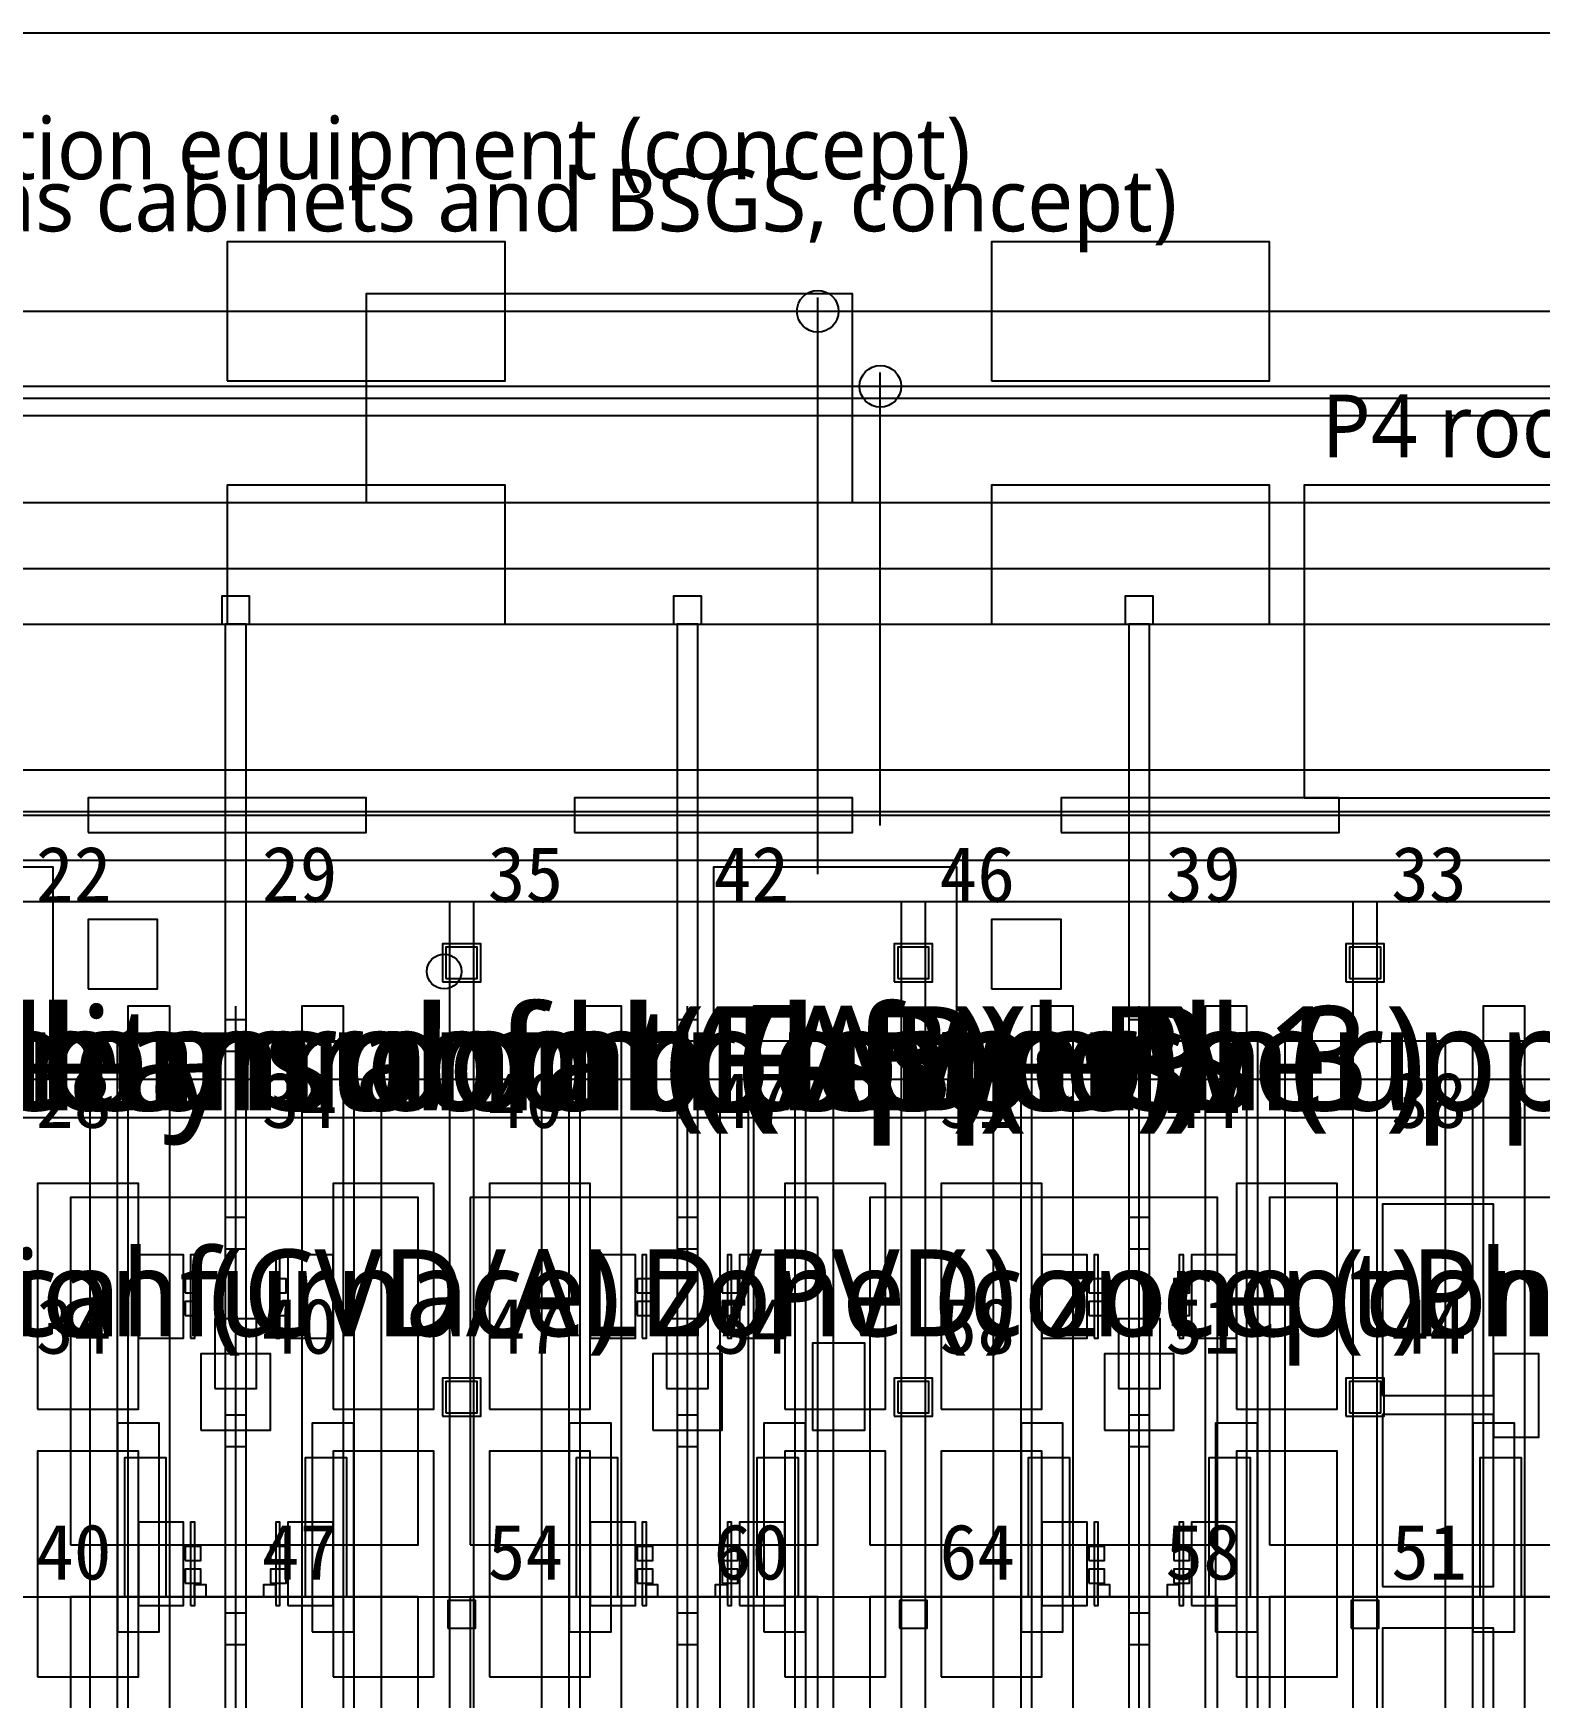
# Model space of a CAD drawing. Header units: metres. Extents: x -1640 to 1560, y -268 to 2338.
# Drawn here: x -234.57 to -191.22, y 1022.1 to 1070 of the extents above; entities that cross this region are included whole.
import ezdxf

# ---------------------------------------------------------------- set-up
doc = ezdxf.new("R2010")
doc.units = ezdxf.units.M
for name, color, linetype in [('1F_CHL', 4, 'Continuous'), ('1F_EHS_EXTINGUISHER_HYDRANT_CABINET_CONCEPT', 1, 'Continuous'), ('1F_ELEC', 6, 'Continuous'), ('1F_PUMP', 2, 'Continuous'), ('1F_SCR', 3, 'Continuous'), ('1F_STRUCT_COLUMN', 8, 'Continuous'), ('1F_TEXT', 7, 'Continuous'), ('1F_ZONE', 3, 'Continuous'), ('2F_CSF_LATERAL_RACK_CONCEPT', 9, 'Continuous'), ('2F_RFG', 5, 'Continuous'), ('2F_STRUCT_COLUMN', 8, 'Continuous'), ('2F_TEXT', 7, 'Continuous'), ('2F_VMB', 6, 'Continuous'), ('2F_ZONE', 3, 'Continuous'), ('3F_CLEANROOM_OVERHEAD_PIPE_DUCT_CONCEPT', 9, 'Continuous'), ('3F_CVD', 3, 'Continuous'), ('3F_EHS_EGRESS_DIST_M', 2, 'Continuous'), ('3F_FOUP', 5, 'Continuous'), ('3F_OHT', 9, 'Continuous'), ('3F_OHTV', 1, 'Continuous'), ('3F_PHOTO', 1, 'Continuous'), ('3F_STRUCT_COLUMN', 8, 'Continuous'), ('3F_TBAR', 6, 'Continuous'), ('3F_TEXT', 7, 'Continuous'), ('3F_ZONE', 3, 'Continuous'), ('4F_DCC', 3, 'Continuous'), ('4F_FFU', 1, 'Continuous'), ('4F_MAU', 2, 'Continuous'), ('4F_STRUCT_PLENUM_TRUSS_CONCEPT', 9, 'Continuous'), ('4F_TEXT', 7, 'Continuous'), ('4F_ZONE', 3, 'Continuous'), ('5F_CHL', 4, 'Continuous'), ('5F_EHS_EXTINGUISHER_HYDRANT_CABINET_CONCEPT', 1, 'Continuous'), ('5F_ELEC', 6, 'Continuous'), ('5F_PUMP', 2, 'Continuous'), ('5F_SCR', 3, 'Continuous'), ('5F_STRUCT_COLUMN', 8, 'Continuous'), ('5F_TEXT', 7, 'Continuous'), ('5F_ZONE', 3, 'Continuous'), ('6F_CSF_LATERAL_RACK_CONCEPT', 9, 'Continuous'), ('6F_RFG', 5, 'Continuous'), ('6F_STRUCT_COLUMN', 8, 'Continuous'), ('6F_TEXT', 7, 'Continuous'), ('6F_VMB', 6, 'Continuous'), ('6F_ZONE', 3, 'Continuous'), ('7F_CLEANROOM_OVERHEAD_PIPE_DUCT_CONCEPT', 9, 'Continuous'), ('7F_CVD', 3, 'Continuous'), ('7F_EHS_EGRESS_DIST_M', 2, 'Continuous'), ('7F_FOUP', 5, 'Continuous'), ('7F_OHT', 9, 'Continuous'), ('7F_OHTV', 1, 'Continuous'), ('7F_PHOTO', 1, 'Continuous'), ('7F_STRUCT_COLUMN', 8, 'Continuous'), ('7F_TBAR', 6, 'Continuous'), ('7F_TEXT', 7, 'Continuous'), ('7F_ZONE', 3, 'Continuous'), ('8F_DCC', 3, 'Continuous'), ('8F_FFU', 1, 'Continuous'), ('8F_MAU', 2, 'Continuous'), ('8F_STRUCT_PLENUM_TRUSS_CONCEPT', 9, 'Continuous'), ('8F_TEXT', 7, 'Continuous'), ('8F_ZONE', 3, 'Continuous'), ('EHS_GAS_SUPPLY', 3, 'Continuous'), ('EHS_PROCESS_EXHAUST', 1, 'Continuous'), ('EHS_TREATED_EXHAUST', 30, 'Continuous'), ('OUTLINE', 7, 'Continuous'), ('RF_RSC', 4, 'Continuous'), ('RF_STACK', 2, 'Continuous'), ('UTIL_CHW.R_CONCEPT', 2, 'Continuous'), ('UTIL_CHW.S_CONCEPT', 1, 'Continuous'), ('UTIL_ELEC.EMERG_CONCEPT', 4, 'Continuous'), ('UTIL_ELEC.MV_CONCEPT', 1, 'Continuous'), ('UTIL_ELEC.UPS_CONCEPT', 3, 'Continuous'), ('UTIL_EXH.HEAT_CONCEPT', 1, 'Continuous'), ('UTIL_EXH.HEAT_RISER', 1, 'Continuous'), ('UTIL_EXH.VOC_CONCEPT', 6, 'Continuous'), ('UTIL_EXH.VOC_RISER', 6, 'Continuous'), ('UTIL_GAS.BULK_CONCEPT', 2, 'Continuous'), ('UTIL_GAS.SPEC_CONCEPT', 3, 'Continuous'), ('UTIL_HR_CONCEPT', 5, 'Continuous'), ('UTIL_PCW.R_CONCEPT', 1, 'Continuous'), ('UTIL_PCW.S_CONCEPT', 6, 'Continuous'), ('UTIL_PLANT', 2, 'Continuous'), ('UTIL_TEXT', 7, 'Continuous'), ('UTIL_WW.AA_CONCEPT', 3, 'Continuous'), ('UTIL_WW.F_CONCEPT', 2, 'Continuous'), ('UTIL_WW.ORG_CONCEPT', 4, 'Continuous')]:
    doc.layers.add(name, color=color, linetype=linetype)
doc.styles.add('KO', font='malgun.ttf')

msp = doc.modelspace()

# ---------------------------------------------------------------- linework, layer by layer
at = {"layer": '1F_CHL'}
msp.add_lwpolyline([(-212.15, 1029.8), (-210.65, 1029.8), (-210.65, 1032.3), (-212.15, 1032.3)], close=True, dxfattribs=at)
at = {"layer": '1F_EHS_EXTINGUISHER_HYDRANT_CABINET_CONCEPT'}
msp.add_circle((-222.75, 1043), 0.5, dxfattribs=at)
at = {"layer": '1F_ELEC'}
for points in [[(-229, 1060), (-221, 1060), (-221, 1064), (-229, 1064)], [(-207, 1060), (-199, 1060), (-199, 1064), (-207, 1064)], [(-229, 1053), (-221, 1053), (-221, 1057), (-229, 1057)], [(-207, 1053), (-199, 1053), (-199, 1057), (-207, 1057)]]:
    msp.add_lwpolyline(points, close=True, dxfattribs=at)
at = {"layer": '1F_PUMP'}
for points in [[(-231.95, 1025), (-230.75, 1025), (-230.75, 1029), (-231.95, 1029)], [(-226.75, 1025), (-225.55, 1025), (-225.55, 1029), (-226.75, 1029)], [(-218.95, 1025), (-217.75, 1025), (-217.75, 1029), (-218.95, 1029)], [(-213.75, 1025), (-212.55, 1025), (-212.55, 1029), (-213.75, 1029)], [(-205.95, 1025), (-204.75, 1025), (-204.75, 1029), (-205.95, 1029)], [(-200.75, 1025), (-199.55, 1025), (-199.55, 1029), (-200.75, 1029)], [(-192.95, 1025), (-191.75, 1025), (-191.75, 1029), (-192.95, 1029)]]:
    msp.add_lwpolyline(points, close=True, dxfattribs=at)
at = {"layer": '1F_SCR'}
for points in [[(-229.75, 1029.8), (-227.75, 1029.8), (-227.75, 1032), (-229.75, 1032)], [(-216.75, 1029.8), (-214.75, 1029.8), (-214.75, 1032), (-216.75, 1032)], [(-203.75, 1029.8), (-201.75, 1029.8), (-201.75, 1032), (-203.75, 1032)]]:
    msp.add_lwpolyline(points, close=True, dxfattribs=at)
at = {"layer": '1F_STRUCT_COLUMN'}
for points in [[(-222.8, 1042.7), (-221.7, 1042.7), (-221.7, 1043.8), (-222.8, 1043.8)], [(-209.8, 1042.7), (-208.7, 1042.7), (-208.7, 1043.8), (-209.8, 1043.8)], [(-196.8, 1042.7), (-195.7, 1042.7), (-195.7, 1043.8), (-196.8, 1043.8)], [(-222.8, 1030.2), (-221.7, 1030.2), (-221.7, 1031.3), (-222.8, 1031.3)], [(-209.8, 1030.2), (-208.7, 1030.2), (-208.7, 1031.3), (-209.8, 1031.3)], [(-196.8, 1030.2), (-195.7, 1030.2), (-195.7, 1031.3), (-196.8, 1031.3)]]:
    msp.add_lwpolyline(points, close=True, dxfattribs=at)
at = {"layer": '1F_ZONE'}
msp.add_lwpolyline([(-281, 887), (-7.5, 887), (-7.5, 1045), (-281, 1045)], close=True, dxfattribs=at)
at = {"layer": '2F_CSF_LATERAL_RACK_CONCEPT'}
for points in [[(-232.95, 891), (-232.15, 891), (-232.15, 1041), (-232.95, 1041)], [(-225.35, 891), (-224.55, 891), (-224.55, 1041), (-225.35, 1041)], [(-219.95, 891), (-219.15, 891), (-219.15, 1041), (-219.95, 1041)], [(-212.35, 891), (-211.55, 891), (-211.55, 1041), (-212.35, 1041)], [(-206.95, 891), (-206.15, 891), (-206.15, 1041), (-206.95, 1041)], [(-199.35, 891), (-198.55, 891), (-198.55, 1041), (-199.35, 1041)], [(-193.95, 891), (-193.15, 891), (-193.15, 1041), (-193.95, 1041)]]:
    msp.add_lwpolyline(points, close=True, dxfattribs=at)
at = {"layer": '2F_RFG'}
for points in [[(-232.15, 1024), (-230.95, 1024), (-230.95, 1030), (-232.15, 1030)], [(-226.55, 1024), (-225.35, 1024), (-225.35, 1030), (-226.55, 1030)], [(-219.15, 1024), (-217.95, 1024), (-217.95, 1030), (-219.15, 1030)], [(-213.55, 1024), (-212.35, 1024), (-212.35, 1030), (-213.55, 1030)], [(-206.15, 1024), (-204.95, 1024), (-204.95, 1030), (-206.15, 1030)], [(-200.55, 1024), (-199.35, 1024), (-199.35, 1030), (-200.55, 1030)], [(-193.15, 1024), (-191.95, 1024), (-191.95, 1030), (-193.15, 1030)]]:
    msp.add_lwpolyline(points, close=True, dxfattribs=at)
at = {"layer": '2F_STRUCT_COLUMN'}
for points in [[(-222.7, 1042.8), (-221.8, 1042.8), (-221.8, 1043.7), (-222.7, 1043.7)], [(-209.7, 1042.8), (-208.8, 1042.8), (-208.8, 1043.7), (-209.7, 1043.7)], [(-196.7, 1042.8), (-195.8, 1042.8), (-195.8, 1043.7), (-196.7, 1043.7)], [(-222.7, 1030.3), (-221.8, 1030.3), (-221.8, 1031.2), (-222.7, 1031.2)], [(-209.7, 1030.3), (-208.8, 1030.3), (-208.8, 1031.2), (-209.7, 1031.2)], [(-196.7, 1030.3), (-195.8, 1030.3), (-195.8, 1031.2), (-196.7, 1031.2)]]:
    msp.add_lwpolyline(points, close=True, dxfattribs=at)
at = {"layer": '2F_VMB'}
for points in [[(-229.35, 1031), (-228.15, 1031), (-228.15, 1033), (-229.35, 1033)], [(-216.35, 1031), (-215.15, 1031), (-215.15, 1033), (-216.35, 1033)], [(-203.35, 1031), (-202.15, 1031), (-202.15, 1033), (-203.35, 1033)]]:
    msp.add_lwpolyline(points, close=True, dxfattribs=at)
at = {"layer": '2F_ZONE'}
msp.add_lwpolyline([(-281, 887), (-7.5, 887), (-7.5, 1045), (-281, 1045)], close=True, dxfattribs=at)
at = {"layer": '3F_CLEANROOM_OVERHEAD_PIPE_DUCT_CONCEPT'}
for points in [[(-231.85, 890), (-230.65, 890), (-230.65, 1042), (-231.85, 1042)], [(-226.85, 890), (-225.65, 890), (-225.65, 1042), (-226.85, 1042)], [(-218.85, 890), (-217.65, 890), (-217.65, 1042), (-218.85, 1042)], [(-213.85, 890), (-212.65, 890), (-212.65, 1042), (-213.85, 1042)], [(-205.85, 890), (-204.65, 890), (-204.65, 1042), (-205.85, 1042)], [(-200.85, 890), (-199.65, 890), (-199.65, 1042), (-200.85, 1042)], [(-192.85, 890), (-191.65, 890), (-191.65, 1042), (-192.85, 1042)]]:
    msp.add_lwpolyline(points, close=True, dxfattribs=at)
at = {"layer": '3F_CVD'}
for points in [[(-234.45, 1030.4), (-231.55, 1030.4), (-231.55, 1036.9), (-234.45, 1036.9)], [(-225.95, 1030.4), (-223.05, 1030.4), (-223.05, 1036.9), (-225.95, 1036.9)], [(-221.45, 1030.4), (-218.55, 1030.4), (-218.55, 1036.9), (-221.45, 1036.9)], [(-212.95, 1030.4), (-210.05, 1030.4), (-210.05, 1036.9), (-212.95, 1036.9)], [(-208.45, 1030.4), (-205.55, 1030.4), (-205.55, 1036.9), (-208.45, 1036.9)], [(-199.95, 1030.4), (-197.05, 1030.4), (-197.05, 1036.9), (-199.95, 1036.9)], [(-231.55, 1032.45), (-230.25, 1032.45), (-230.25, 1034.85), (-231.55, 1034.85)], [(-227.25, 1032.45), (-225.95, 1032.45), (-225.95, 1034.85), (-227.25, 1034.85)], [(-218.55, 1032.45), (-217.25, 1032.45), (-217.25, 1034.85), (-218.55, 1034.85)], [(-214.25, 1032.45), (-212.95, 1032.45), (-212.95, 1034.85), (-214.25, 1034.85)], [(-205.55, 1032.45), (-204.25, 1032.45), (-204.25, 1034.85), (-205.55, 1034.85)], [(-201.25, 1032.45), (-199.95, 1032.45), (-199.95, 1034.85), (-201.25, 1034.85)], [(-234.45, 1022.7), (-231.55, 1022.7), (-231.55, 1029.2), (-234.45, 1029.2)], [(-225.95, 1022.7), (-223.05, 1022.7), (-223.05, 1029.2), (-225.95, 1029.2)], [(-221.45, 1022.7), (-218.55, 1022.7), (-218.55, 1029.2), (-221.45, 1029.2)], [(-212.95, 1022.7), (-210.05, 1022.7), (-210.05, 1029.2), (-212.95, 1029.2)], [(-208.45, 1022.7), (-205.55, 1022.7), (-205.55, 1029.2), (-208.45, 1029.2)], [(-199.95, 1022.7), (-197.05, 1022.7), (-197.05, 1029.2), (-199.95, 1029.2)], [(-231.55, 1024.75), (-230.25, 1024.75), (-230.25, 1027.15), (-231.55, 1027.15)], [(-227.25, 1024.75), (-225.95, 1024.75), (-225.95, 1027.15), (-227.25, 1027.15)], [(-218.55, 1024.75), (-217.25, 1024.75), (-217.25, 1027.15), (-218.55, 1027.15)], [(-214.25, 1024.75), (-212.95, 1024.75), (-212.95, 1027.15), (-214.25, 1027.15)], [(-205.55, 1024.75), (-204.25, 1024.75), (-204.25, 1027.15), (-205.55, 1027.15)], [(-201.25, 1024.75), (-199.95, 1024.75), (-199.95, 1027.15), (-201.25, 1027.15)]]:
    msp.add_lwpolyline(points, close=True, dxfattribs=at)
at = {"layer": '3F_FOUP'}
for points in [[(-230.2, 1033.75), (-229.75, 1033.75), (-229.75, 1034.15), (-230.2, 1034.15)], [(-227.75, 1033.75), (-227.3, 1033.75), (-227.3, 1034.15), (-227.75, 1034.15)], [(-217.2, 1033.75), (-216.75, 1033.75), (-216.75, 1034.15), (-217.2, 1034.15)], [(-214.75, 1033.75), (-214.3, 1033.75), (-214.3, 1034.15), (-214.75, 1034.15)], [(-204.2, 1033.75), (-203.75, 1033.75), (-203.75, 1034.15), (-204.2, 1034.15)], [(-201.75, 1033.75), (-201.3, 1033.75), (-201.3, 1034.15), (-201.75, 1034.15)], [(-230.2, 1033.1), (-229.75, 1033.1), (-229.75, 1033.5), (-230.2, 1033.5)], [(-227.75, 1033.1), (-227.3, 1033.1), (-227.3, 1033.5), (-227.75, 1033.5)], [(-217.2, 1033.1), (-216.75, 1033.1), (-216.75, 1033.5), (-217.2, 1033.5)], [(-214.75, 1033.1), (-214.3, 1033.1), (-214.3, 1033.5), (-214.75, 1033.5)], [(-204.2, 1033.1), (-203.75, 1033.1), (-203.75, 1033.5), (-204.2, 1033.5)], [(-201.75, 1033.1), (-201.3, 1033.1), (-201.3, 1033.5), (-201.75, 1033.5)], [(-230.2, 1026.05), (-229.75, 1026.05), (-229.75, 1026.45), (-230.2, 1026.45)], [(-227.75, 1026.05), (-227.3, 1026.05), (-227.3, 1026.45), (-227.75, 1026.45)], [(-217.2, 1026.05), (-216.75, 1026.05), (-216.75, 1026.45), (-217.2, 1026.45)], [(-214.75, 1026.05), (-214.3, 1026.05), (-214.3, 1026.45), (-214.75, 1026.45)], [(-204.2, 1026.05), (-203.75, 1026.05), (-203.75, 1026.45), (-204.2, 1026.45)], [(-201.75, 1026.05), (-201.3, 1026.05), (-201.3, 1026.45), (-201.75, 1026.45)], [(-230.2, 1025.4), (-229.75, 1025.4), (-229.75, 1025.8), (-230.2, 1025.8)], [(-227.75, 1025.4), (-227.3, 1025.4), (-227.3, 1025.8), (-227.75, 1025.8)], [(-217.2, 1025.4), (-216.75, 1025.4), (-216.75, 1025.8), (-217.2, 1025.8)], [(-214.75, 1025.4), (-214.3, 1025.4), (-214.3, 1025.8), (-214.75, 1025.8)], [(-204.2, 1025.4), (-203.75, 1025.4), (-203.75, 1025.8), (-204.2, 1025.8)], [(-201.75, 1025.4), (-201.3, 1025.4), (-201.3, 1025.8), (-201.75, 1025.8)]]:
    msp.add_lwpolyline(points, close=True, dxfattribs=at)
at = {"layer": '3F_OHT'}
for p, q in [((-228.75, 970), (-228.75, 1042)), ((-215.75, 970), (-215.75, 1042)), ((-202.75, 970), (-202.75, 1042))]:
    msp.add_line(p, q, dxfattribs=at)
at = {"layer": '3F_OHTV'}
for points in [[(-229.05, 1040.71), (-228.45, 1040.71), (-228.45, 1041.61), (-229.05, 1041.61)], [(-216.05, 1040.71), (-215.45, 1040.71), (-215.45, 1041.61), (-216.05, 1041.61)], [(-203.05, 1040.71), (-202.45, 1040.71), (-202.45, 1041.61), (-203.05, 1041.61)], [(-229.05, 1035.02), (-228.45, 1035.02), (-228.45, 1035.92), (-229.05, 1035.92)], [(-216.05, 1035.02), (-215.45, 1035.02), (-215.45, 1035.92), (-216.05, 1035.92)], [(-203.05, 1035.02), (-202.45, 1035.02), (-202.45, 1035.92), (-203.05, 1035.92)], [(-229.05, 1029.33), (-228.45, 1029.33), (-228.45, 1030.23), (-229.05, 1030.23)], [(-216.05, 1029.33), (-215.45, 1029.33), (-215.45, 1030.23), (-216.05, 1030.23)], [(-203.05, 1029.33), (-202.45, 1029.33), (-202.45, 1030.23), (-203.05, 1030.23)], [(-229.05, 1023.63), (-228.45, 1023.63), (-228.45, 1024.53), (-229.05, 1024.53)], [(-216.05, 1023.63), (-215.45, 1023.63), (-215.45, 1024.53), (-216.05, 1024.53)], [(-203.05, 1023.63), (-202.45, 1023.63), (-202.45, 1024.53), (-203.05, 1024.53)]]:
    msp.add_lwpolyline(points, close=True, dxfattribs=at)
at = {"layer": '3F_PHOTO'}
for points in [[(-195.75, 1030.8), (-192.55, 1030.8), (-192.55, 1036.3), (-195.75, 1036.3)], [(-192.55, 1029.6), (-191.25, 1029.6), (-191.25, 1032), (-192.55, 1032)], [(-195.75, 1025.3), (-192.55, 1025.3), (-192.55, 1030.25), (-195.75, 1030.25)], [(-195.75, 1018.6), (-192.55, 1018.6), (-192.55, 1024.1), (-195.75, 1024.1)]]:
    msp.add_lwpolyline(points, close=True, dxfattribs=at)
at = {"layer": '3F_STRUCT_COLUMN'}
for points in [[(-222.65, 1024.1), (-221.85, 1024.1), (-221.85, 1024.9), (-222.65, 1024.9)], [(-209.65, 1024.1), (-208.85, 1024.1), (-208.85, 1024.9), (-209.65, 1024.9)], [(-196.65, 1024.1), (-195.85, 1024.1), (-195.85, 1024.9), (-196.65, 1024.9)]]:
    msp.add_lwpolyline(points, close=True, dxfattribs=at)
at = {"layer": '3F_TBAR'}
for points in [[(-230.05, 1032.45), (-229.93, 1032.45), (-229.93, 1034.85), (-230.05, 1034.85)], [(-227.6, 1032.45), (-227.48, 1032.45), (-227.48, 1034.85), (-227.6, 1034.85)], [(-217.05, 1032.45), (-216.93, 1032.45), (-216.93, 1034.85), (-217.05, 1034.85)], [(-214.6, 1032.45), (-214.48, 1032.45), (-214.48, 1034.85), (-214.6, 1034.85)], [(-204.05, 1032.45), (-203.93, 1032.45), (-203.93, 1034.85), (-204.05, 1034.85)], [(-201.6, 1032.45), (-201.48, 1032.45), (-201.48, 1034.85), (-201.6, 1034.85)], [(-230.05, 1024.75), (-229.93, 1024.75), (-229.93, 1027.15), (-230.05, 1027.15)], [(-227.6, 1024.75), (-227.48, 1024.75), (-227.48, 1027.15), (-227.6, 1027.15)], [(-217.05, 1024.75), (-216.93, 1024.75), (-216.93, 1027.15), (-217.05, 1027.15)], [(-214.6, 1024.75), (-214.48, 1024.75), (-214.48, 1027.15), (-214.6, 1027.15)], [(-204.05, 1024.75), (-203.93, 1024.75), (-203.93, 1027.15), (-204.05, 1027.15)], [(-201.6, 1024.75), (-201.48, 1024.75), (-201.48, 1027.15), (-201.6, 1027.15)]]:
    msp.add_lwpolyline(points, close=True, dxfattribs=at)
at = {"layer": '3F_ZONE'}
msp.add_lwpolyline([(-281, 887), (-7.5, 887), (-7.5, 1045), (-281, 1045)], close=True, dxfattribs=at)
at = {"layer": '4F_DCC'}
for points in [[(-233, 1047), (-225, 1047), (-225, 1048), (-233, 1048)], [(-219, 1047), (-211, 1047), (-211, 1048), (-219, 1048)], [(-205, 1047), (-197, 1047), (-197, 1048), (-205, 1048)]]:
    msp.add_lwpolyline(points, close=True, dxfattribs=at)
at = {"layer": '4F_FFU'}
for points in [[(-233.5, 1026.5), (-223.5, 1026.5), (-223.5, 1036.5), (-233.5, 1036.5)], [(-222, 1026.5), (-212, 1026.5), (-212, 1036.5), (-222, 1036.5)], [(-210.5, 1026.5), (-200.5, 1026.5), (-200.5, 1036.5), (-210.5, 1036.5)], [(-199, 1026.5), (-189, 1026.5), (-189, 1036.5), (-199, 1036.5)], [(-233.5, 1015), (-223.5, 1015), (-223.5, 1025), (-233.5, 1025)], [(-222, 1015), (-212, 1015), (-212, 1025), (-222, 1025)], [(-210.5, 1015), (-200.5, 1015), (-200.5, 1025), (-210.5, 1025)], [(-199, 1015), (-189, 1015), (-189, 1025), (-199, 1025)]]:
    msp.add_lwpolyline(points, close=True, dxfattribs=at)
at = {"layer": '4F_MAU'}
msp.add_lwpolyline([(-225, 1056.5), (-211, 1056.5), (-211, 1062.5), (-225, 1062.5)], close=True, dxfattribs=at)
at = {"layer": '4F_STRUCT_PLENUM_TRUSS_CONCEPT'}
for points in [[(-222.6, 887), (-221.9, 887), (-221.9, 1045), (-222.6, 1045)], [(-209.6, 887), (-208.9, 887), (-208.9, 1045), (-209.6, 1045)], [(-196.6, 887), (-195.9, 887), (-195.9, 1045), (-196.6, 1045)]]:
    msp.add_lwpolyline(points, close=True, dxfattribs=at)
at = {"layer": '4F_ZONE'}
msp.add_lwpolyline([(-281, 887), (-7.5, 887), (-7.5, 1045), (-281, 1045)], close=True, dxfattribs=at)
at = {"layer": '5F_CHL'}
msp.add_lwpolyline([(-212.15, 1029.8), (-210.65, 1029.8), (-210.65, 1032.3), (-212.15, 1032.3)], close=True, dxfattribs=at)
at = {"layer": '5F_EHS_EXTINGUISHER_HYDRANT_CABINET_CONCEPT'}
msp.add_circle((-222.75, 1043), 0.5, dxfattribs=at)
at = {"layer": '5F_ELEC'}
for points in [[(-229, 1060), (-221, 1060), (-221, 1064), (-229, 1064)], [(-207, 1060), (-199, 1060), (-199, 1064), (-207, 1064)], [(-229, 1053), (-221, 1053), (-221, 1057), (-229, 1057)], [(-207, 1053), (-199, 1053), (-199, 1057), (-207, 1057)]]:
    msp.add_lwpolyline(points, close=True, dxfattribs=at)
at = {"layer": '5F_PUMP'}
for points in [[(-231.95, 1025), (-230.75, 1025), (-230.75, 1029), (-231.95, 1029)], [(-226.75, 1025), (-225.55, 1025), (-225.55, 1029), (-226.75, 1029)], [(-218.95, 1025), (-217.75, 1025), (-217.75, 1029), (-218.95, 1029)], [(-213.75, 1025), (-212.55, 1025), (-212.55, 1029), (-213.75, 1029)], [(-205.95, 1025), (-204.75, 1025), (-204.75, 1029), (-205.95, 1029)], [(-200.75, 1025), (-199.55, 1025), (-199.55, 1029), (-200.75, 1029)], [(-192.95, 1025), (-191.75, 1025), (-191.75, 1029), (-192.95, 1029)]]:
    msp.add_lwpolyline(points, close=True, dxfattribs=at)
at = {"layer": '5F_SCR'}
for points in [[(-229.75, 1029.8), (-227.75, 1029.8), (-227.75, 1032), (-229.75, 1032)], [(-216.75, 1029.8), (-214.75, 1029.8), (-214.75, 1032), (-216.75, 1032)], [(-203.75, 1029.8), (-201.75, 1029.8), (-201.75, 1032), (-203.75, 1032)]]:
    msp.add_lwpolyline(points, close=True, dxfattribs=at)
at = {"layer": '5F_STRUCT_COLUMN'}
for points in [[(-222.8, 1042.7), (-221.7, 1042.7), (-221.7, 1043.8), (-222.8, 1043.8)], [(-209.8, 1042.7), (-208.7, 1042.7), (-208.7, 1043.8), (-209.8, 1043.8)], [(-196.8, 1042.7), (-195.7, 1042.7), (-195.7, 1043.8), (-196.8, 1043.8)], [(-222.8, 1030.2), (-221.7, 1030.2), (-221.7, 1031.3), (-222.8, 1031.3)], [(-209.8, 1030.2), (-208.7, 1030.2), (-208.7, 1031.3), (-209.8, 1031.3)], [(-196.8, 1030.2), (-195.7, 1030.2), (-195.7, 1031.3), (-196.8, 1031.3)]]:
    msp.add_lwpolyline(points, close=True, dxfattribs=at)
at = {"layer": '5F_ZONE'}
msp.add_lwpolyline([(-281, 887), (-7.5, 887), (-7.5, 1045), (-281, 1045)], close=True, dxfattribs=at)
at = {"layer": '6F_CSF_LATERAL_RACK_CONCEPT'}
for points in [[(-232.95, 891), (-232.15, 891), (-232.15, 1041), (-232.95, 1041)], [(-225.35, 891), (-224.55, 891), (-224.55, 1041), (-225.35, 1041)], [(-219.95, 891), (-219.15, 891), (-219.15, 1041), (-219.95, 1041)], [(-212.35, 891), (-211.55, 891), (-211.55, 1041), (-212.35, 1041)], [(-206.95, 891), (-206.15, 891), (-206.15, 1041), (-206.95, 1041)], [(-199.35, 891), (-198.55, 891), (-198.55, 1041), (-199.35, 1041)], [(-193.95, 891), (-193.15, 891), (-193.15, 1041), (-193.95, 1041)]]:
    msp.add_lwpolyline(points, close=True, dxfattribs=at)
at = {"layer": '6F_RFG'}
for points in [[(-232.15, 1024), (-230.95, 1024), (-230.95, 1030), (-232.15, 1030)], [(-226.55, 1024), (-225.35, 1024), (-225.35, 1030), (-226.55, 1030)], [(-219.15, 1024), (-217.95, 1024), (-217.95, 1030), (-219.15, 1030)], [(-213.55, 1024), (-212.35, 1024), (-212.35, 1030), (-213.55, 1030)], [(-206.15, 1024), (-204.95, 1024), (-204.95, 1030), (-206.15, 1030)], [(-200.55, 1024), (-199.35, 1024), (-199.35, 1030), (-200.55, 1030)], [(-193.15, 1024), (-191.95, 1024), (-191.95, 1030), (-193.15, 1030)]]:
    msp.add_lwpolyline(points, close=True, dxfattribs=at)
at = {"layer": '6F_STRUCT_COLUMN'}
for points in [[(-222.7, 1042.8), (-221.8, 1042.8), (-221.8, 1043.7), (-222.7, 1043.7)], [(-209.7, 1042.8), (-208.8, 1042.8), (-208.8, 1043.7), (-209.7, 1043.7)], [(-196.7, 1042.8), (-195.8, 1042.8), (-195.8, 1043.7), (-196.7, 1043.7)], [(-222.7, 1030.3), (-221.8, 1030.3), (-221.8, 1031.2), (-222.7, 1031.2)], [(-209.7, 1030.3), (-208.8, 1030.3), (-208.8, 1031.2), (-209.7, 1031.2)], [(-196.7, 1030.3), (-195.8, 1030.3), (-195.8, 1031.2), (-196.7, 1031.2)]]:
    msp.add_lwpolyline(points, close=True, dxfattribs=at)
at = {"layer": '6F_VMB'}
for points in [[(-229.35, 1031), (-228.15, 1031), (-228.15, 1033), (-229.35, 1033)], [(-216.35, 1031), (-215.15, 1031), (-215.15, 1033), (-216.35, 1033)], [(-203.35, 1031), (-202.15, 1031), (-202.15, 1033), (-203.35, 1033)]]:
    msp.add_lwpolyline(points, close=True, dxfattribs=at)
at = {"layer": '6F_ZONE'}
msp.add_lwpolyline([(-281, 887), (-7.5, 887), (-7.5, 1045), (-281, 1045)], close=True, dxfattribs=at)
at = {"layer": '7F_CLEANROOM_OVERHEAD_PIPE_DUCT_CONCEPT'}
for points in [[(-231.85, 890), (-230.65, 890), (-230.65, 1042), (-231.85, 1042)], [(-226.85, 890), (-225.65, 890), (-225.65, 1042), (-226.85, 1042)], [(-218.85, 890), (-217.65, 890), (-217.65, 1042), (-218.85, 1042)], [(-213.85, 890), (-212.65, 890), (-212.65, 1042), (-213.85, 1042)], [(-205.85, 890), (-204.65, 890), (-204.65, 1042), (-205.85, 1042)], [(-200.85, 890), (-199.65, 890), (-199.65, 1042), (-200.85, 1042)], [(-192.85, 890), (-191.65, 890), (-191.65, 1042), (-192.85, 1042)]]:
    msp.add_lwpolyline(points, close=True, dxfattribs=at)
at = {"layer": '7F_CVD'}
for points in [[(-234.45, 1030.4), (-231.55, 1030.4), (-231.55, 1036.9), (-234.45, 1036.9)], [(-225.95, 1030.4), (-223.05, 1030.4), (-223.05, 1036.9), (-225.95, 1036.9)], [(-221.45, 1030.4), (-218.55, 1030.4), (-218.55, 1036.9), (-221.45, 1036.9)], [(-212.95, 1030.4), (-210.05, 1030.4), (-210.05, 1036.9), (-212.95, 1036.9)], [(-208.45, 1030.4), (-205.55, 1030.4), (-205.55, 1036.9), (-208.45, 1036.9)], [(-199.95, 1030.4), (-197.05, 1030.4), (-197.05, 1036.9), (-199.95, 1036.9)], [(-231.55, 1032.45), (-230.25, 1032.45), (-230.25, 1034.85), (-231.55, 1034.85)], [(-227.25, 1032.45), (-225.95, 1032.45), (-225.95, 1034.85), (-227.25, 1034.85)], [(-218.55, 1032.45), (-217.25, 1032.45), (-217.25, 1034.85), (-218.55, 1034.85)], [(-214.25, 1032.45), (-212.95, 1032.45), (-212.95, 1034.85), (-214.25, 1034.85)], [(-205.55, 1032.45), (-204.25, 1032.45), (-204.25, 1034.85), (-205.55, 1034.85)], [(-201.25, 1032.45), (-199.95, 1032.45), (-199.95, 1034.85), (-201.25, 1034.85)], [(-234.45, 1022.7), (-231.55, 1022.7), (-231.55, 1029.2), (-234.45, 1029.2)], [(-225.95, 1022.7), (-223.05, 1022.7), (-223.05, 1029.2), (-225.95, 1029.2)], [(-221.45, 1022.7), (-218.55, 1022.7), (-218.55, 1029.2), (-221.45, 1029.2)], [(-212.95, 1022.7), (-210.05, 1022.7), (-210.05, 1029.2), (-212.95, 1029.2)], [(-208.45, 1022.7), (-205.55, 1022.7), (-205.55, 1029.2), (-208.45, 1029.2)], [(-199.95, 1022.7), (-197.05, 1022.7), (-197.05, 1029.2), (-199.95, 1029.2)], [(-231.55, 1024.75), (-230.25, 1024.75), (-230.25, 1027.15), (-231.55, 1027.15)], [(-227.25, 1024.75), (-225.95, 1024.75), (-225.95, 1027.15), (-227.25, 1027.15)], [(-218.55, 1024.75), (-217.25, 1024.75), (-217.25, 1027.15), (-218.55, 1027.15)], [(-214.25, 1024.75), (-212.95, 1024.75), (-212.95, 1027.15), (-214.25, 1027.15)], [(-205.55, 1024.75), (-204.25, 1024.75), (-204.25, 1027.15), (-205.55, 1027.15)], [(-201.25, 1024.75), (-199.95, 1024.75), (-199.95, 1027.15), (-201.25, 1027.15)]]:
    msp.add_lwpolyline(points, close=True, dxfattribs=at)
at = {"layer": '7F_FOUP'}
for points in [[(-230.2, 1033.75), (-229.75, 1033.75), (-229.75, 1034.15), (-230.2, 1034.15)], [(-227.75, 1033.75), (-227.3, 1033.75), (-227.3, 1034.15), (-227.75, 1034.15)], [(-217.2, 1033.75), (-216.75, 1033.75), (-216.75, 1034.15), (-217.2, 1034.15)], [(-214.75, 1033.75), (-214.3, 1033.75), (-214.3, 1034.15), (-214.75, 1034.15)], [(-204.2, 1033.75), (-203.75, 1033.75), (-203.75, 1034.15), (-204.2, 1034.15)], [(-201.75, 1033.75), (-201.3, 1033.75), (-201.3, 1034.15), (-201.75, 1034.15)], [(-230.2, 1033.1), (-229.75, 1033.1), (-229.75, 1033.5), (-230.2, 1033.5)], [(-227.75, 1033.1), (-227.3, 1033.1), (-227.3, 1033.5), (-227.75, 1033.5)], [(-217.2, 1033.1), (-216.75, 1033.1), (-216.75, 1033.5), (-217.2, 1033.5)], [(-214.75, 1033.1), (-214.3, 1033.1), (-214.3, 1033.5), (-214.75, 1033.5)], [(-204.2, 1033.1), (-203.75, 1033.1), (-203.75, 1033.5), (-204.2, 1033.5)], [(-201.75, 1033.1), (-201.3, 1033.1), (-201.3, 1033.5), (-201.75, 1033.5)], [(-230.2, 1026.05), (-229.75, 1026.05), (-229.75, 1026.45), (-230.2, 1026.45)], [(-227.75, 1026.05), (-227.3, 1026.05), (-227.3, 1026.45), (-227.75, 1026.45)], [(-217.2, 1026.05), (-216.75, 1026.05), (-216.75, 1026.45), (-217.2, 1026.45)], [(-214.75, 1026.05), (-214.3, 1026.05), (-214.3, 1026.45), (-214.75, 1026.45)], [(-204.2, 1026.05), (-203.75, 1026.05), (-203.75, 1026.45), (-204.2, 1026.45)], [(-201.75, 1026.05), (-201.3, 1026.05), (-201.3, 1026.45), (-201.75, 1026.45)], [(-230.2, 1025.4), (-229.75, 1025.4), (-229.75, 1025.8), (-230.2, 1025.8)], [(-227.75, 1025.4), (-227.3, 1025.4), (-227.3, 1025.8), (-227.75, 1025.8)], [(-217.2, 1025.4), (-216.75, 1025.4), (-216.75, 1025.8), (-217.2, 1025.8)], [(-214.75, 1025.4), (-214.3, 1025.4), (-214.3, 1025.8), (-214.75, 1025.8)], [(-204.2, 1025.4), (-203.75, 1025.4), (-203.75, 1025.8), (-204.2, 1025.8)], [(-201.75, 1025.4), (-201.3, 1025.4), (-201.3, 1025.8), (-201.75, 1025.8)]]:
    msp.add_lwpolyline(points, close=True, dxfattribs=at)
at = {"layer": '7F_OHT'}
for p, q in [((-228.75, 970), (-228.75, 1042)), ((-215.75, 970), (-215.75, 1042)), ((-202.75, 970), (-202.75, 1042))]:
    msp.add_line(p, q, dxfattribs=at)
at = {"layer": '7F_OHTV'}
for points in [[(-229.05, 1040.71), (-228.45, 1040.71), (-228.45, 1041.61), (-229.05, 1041.61)], [(-216.05, 1040.71), (-215.45, 1040.71), (-215.45, 1041.61), (-216.05, 1041.61)], [(-203.05, 1040.71), (-202.45, 1040.71), (-202.45, 1041.61), (-203.05, 1041.61)], [(-229.05, 1035.02), (-228.45, 1035.02), (-228.45, 1035.92), (-229.05, 1035.92)], [(-216.05, 1035.02), (-215.45, 1035.02), (-215.45, 1035.92), (-216.05, 1035.92)], [(-203.05, 1035.02), (-202.45, 1035.02), (-202.45, 1035.92), (-203.05, 1035.92)], [(-229.05, 1029.33), (-228.45, 1029.33), (-228.45, 1030.23), (-229.05, 1030.23)], [(-216.05, 1029.33), (-215.45, 1029.33), (-215.45, 1030.23), (-216.05, 1030.23)], [(-203.05, 1029.33), (-202.45, 1029.33), (-202.45, 1030.23), (-203.05, 1030.23)], [(-229.05, 1023.63), (-228.45, 1023.63), (-228.45, 1024.53), (-229.05, 1024.53)], [(-216.05, 1023.63), (-215.45, 1023.63), (-215.45, 1024.53), (-216.05, 1024.53)], [(-203.05, 1023.63), (-202.45, 1023.63), (-202.45, 1024.53), (-203.05, 1024.53)]]:
    msp.add_lwpolyline(points, close=True, dxfattribs=at)
at = {"layer": '7F_PHOTO'}
for points in [[(-195.75, 1030.8), (-192.55, 1030.8), (-192.55, 1036.3), (-195.75, 1036.3)], [(-192.55, 1029.6), (-191.25, 1029.6), (-191.25, 1032), (-192.55, 1032)], [(-195.75, 1025.3), (-192.55, 1025.3), (-192.55, 1030.25), (-195.75, 1030.25)], [(-195.75, 1018.6), (-192.55, 1018.6), (-192.55, 1024.1), (-195.75, 1024.1)]]:
    msp.add_lwpolyline(points, close=True, dxfattribs=at)
at = {"layer": '7F_STRUCT_COLUMN'}
for points in [[(-222.65, 1024.1), (-221.85, 1024.1), (-221.85, 1024.9), (-222.65, 1024.9)], [(-209.65, 1024.1), (-208.85, 1024.1), (-208.85, 1024.9), (-209.65, 1024.9)], [(-196.65, 1024.1), (-195.85, 1024.1), (-195.85, 1024.9), (-196.65, 1024.9)]]:
    msp.add_lwpolyline(points, close=True, dxfattribs=at)
at = {"layer": '7F_TBAR'}
for points in [[(-230.05, 1032.45), (-229.93, 1032.45), (-229.93, 1034.85), (-230.05, 1034.85)], [(-227.6, 1032.45), (-227.48, 1032.45), (-227.48, 1034.85), (-227.6, 1034.85)], [(-217.05, 1032.45), (-216.93, 1032.45), (-216.93, 1034.85), (-217.05, 1034.85)], [(-214.6, 1032.45), (-214.48, 1032.45), (-214.48, 1034.85), (-214.6, 1034.85)], [(-204.05, 1032.45), (-203.93, 1032.45), (-203.93, 1034.85), (-204.05, 1034.85)], [(-201.6, 1032.45), (-201.48, 1032.45), (-201.48, 1034.85), (-201.6, 1034.85)], [(-230.05, 1024.75), (-229.93, 1024.75), (-229.93, 1027.15), (-230.05, 1027.15)], [(-227.6, 1024.75), (-227.48, 1024.75), (-227.48, 1027.15), (-227.6, 1027.15)], [(-217.05, 1024.75), (-216.93, 1024.75), (-216.93, 1027.15), (-217.05, 1027.15)], [(-214.6, 1024.75), (-214.48, 1024.75), (-214.48, 1027.15), (-214.6, 1027.15)], [(-204.05, 1024.75), (-203.93, 1024.75), (-203.93, 1027.15), (-204.05, 1027.15)], [(-201.6, 1024.75), (-201.48, 1024.75), (-201.48, 1027.15), (-201.6, 1027.15)]]:
    msp.add_lwpolyline(points, close=True, dxfattribs=at)
at = {"layer": '7F_ZONE'}
msp.add_lwpolyline([(-281, 887), (-7.5, 887), (-7.5, 1045), (-281, 1045)], close=True, dxfattribs=at)
at = {"layer": '8F_DCC'}
for points in [[(-233, 1047), (-225, 1047), (-225, 1048), (-233, 1048)], [(-219, 1047), (-211, 1047), (-211, 1048), (-219, 1048)], [(-205, 1047), (-197, 1047), (-197, 1048), (-205, 1048)]]:
    msp.add_lwpolyline(points, close=True, dxfattribs=at)
at = {"layer": '8F_FFU'}
for points in [[(-233.5, 1026.5), (-223.5, 1026.5), (-223.5, 1036.5), (-233.5, 1036.5)], [(-222, 1026.5), (-212, 1026.5), (-212, 1036.5), (-222, 1036.5)], [(-210.5, 1026.5), (-200.5, 1026.5), (-200.5, 1036.5), (-210.5, 1036.5)], [(-199, 1026.5), (-189, 1026.5), (-189, 1036.5), (-199, 1036.5)], [(-233.5, 1015), (-223.5, 1015), (-223.5, 1025), (-233.5, 1025)], [(-222, 1015), (-212, 1015), (-212, 1025), (-222, 1025)], [(-210.5, 1015), (-200.5, 1015), (-200.5, 1025), (-210.5, 1025)], [(-199, 1015), (-189, 1015), (-189, 1025), (-199, 1025)]]:
    msp.add_lwpolyline(points, close=True, dxfattribs=at)
at = {"layer": '8F_MAU'}
msp.add_lwpolyline([(-225, 1056.5), (-211, 1056.5), (-211, 1062.5), (-225, 1062.5)], close=True, dxfattribs=at)
at = {"layer": '8F_STRUCT_PLENUM_TRUSS_CONCEPT'}
for points in [[(-222.6, 887), (-221.9, 887), (-221.9, 1045), (-222.6, 1045)], [(-209.6, 887), (-208.9, 887), (-208.9, 1045), (-209.6, 1045)], [(-196.6, 887), (-195.9, 887), (-195.9, 1045), (-196.6, 1045)]]:
    msp.add_lwpolyline(points, close=True, dxfattribs=at)
at = {"layer": '8F_ZONE'}
msp.add_lwpolyline([(-281, 887), (-7.5, 887), (-7.5, 1045), (-281, 1045)], close=True, dxfattribs=at)
at = {"layer": 'EHS_GAS_SUPPLY'}
for points in [[(-227.95, 1025), (-227.6, 1025), (-227.6, 1025.35), (-227.95, 1025.35)], [(-227.95, 1025), (-227.6, 1025), (-227.6, 1025.35), (-227.95, 1025.35)], [(-214.95, 1025), (-214.6, 1025), (-214.6, 1025.35), (-214.95, 1025.35)], [(-214.95, 1025), (-214.6, 1025), (-214.6, 1025.35), (-214.95, 1025.35)], [(-201.95, 1025), (-201.6, 1025), (-201.6, 1025.35), (-201.95, 1025.35)], [(-201.95, 1025), (-201.6, 1025), (-201.6, 1025.35), (-201.95, 1025.35)]]:
    msp.add_lwpolyline(points, close=True, dxfattribs=at)
at = {"layer": 'EHS_PROCESS_EXHAUST'}
for points in [[(-229.95, 1025), (-229.6, 1025), (-229.6, 1025.35), (-229.95, 1025.35)], [(-229.95, 1025), (-229.6, 1025), (-229.6, 1025.35), (-229.95, 1025.35)], [(-216.95, 1025), (-216.6, 1025), (-216.6, 1025.35), (-216.95, 1025.35)], [(-216.95, 1025), (-216.6, 1025), (-216.6, 1025.35), (-216.95, 1025.35)], [(-203.95, 1025), (-203.6, 1025), (-203.6, 1025.35), (-203.95, 1025.35)], [(-203.95, 1025), (-203.6, 1025), (-203.6, 1025.35), (-203.95, 1025.35)]]:
    msp.add_lwpolyline(points, close=True, dxfattribs=at)
at = {"layer": 'EHS_TREATED_EXHAUST'}
for points in [[(-229.15, 1053), (-228.35, 1053), (-228.35, 1053.8), (-229.15, 1053.8)], [(-229.15, 1053), (-228.35, 1053), (-228.35, 1053.8), (-229.15, 1053.8)], [(-216.15, 1053), (-215.35, 1053), (-215.35, 1053.8), (-216.15, 1053.8)], [(-216.15, 1053), (-215.35, 1053), (-215.35, 1053.8), (-216.15, 1053.8)], [(-203.15, 1053), (-202.35, 1053), (-202.35, 1053.8), (-203.15, 1053.8)], [(-203.15, 1053), (-202.35, 1053), (-202.35, 1053.8), (-203.15, 1053.8)], [(-229.05, 891), (-228.45, 891), (-228.45, 1053), (-229.05, 1053)], [(-229.05, 891), (-228.45, 891), (-228.45, 1053), (-229.05, 1053)], [(-216.05, 891), (-215.45, 891), (-215.45, 1053), (-216.05, 1053)], [(-216.05, 891), (-215.45, 891), (-215.45, 1053), (-216.05, 1053)], [(-203.05, 891), (-202.45, 891), (-202.45, 1053), (-203.05, 1053)], [(-203.05, 891), (-202.45, 891), (-202.45, 1053), (-203.05, 1053)]]:
    msp.add_lwpolyline(points, close=True, dxfattribs=at)
at = {"layer": 'OUTLINE'}
msp.add_lwpolyline([(-307, 862), (347, 862), (347, 1070), (-307, 1070)], close=True, dxfattribs=at)
at = {"layer": 'RF_RSC'}
for points in [[(-241, 1041), (-234, 1041), (-234, 1046), (-241, 1046)], [(-215, 1041), (-208, 1041), (-208, 1046), (-215, 1046)]]:
    msp.add_lwpolyline(points, close=True, dxfattribs=at)
at = {"layer": 'RF_STACK'}
for points in [[(-233, 1042.5), (-231, 1042.5), (-231, 1044.5), (-233, 1044.5)], [(-207, 1042.5), (-205, 1042.5), (-205, 1044.5), (-207, 1044.5)]]:
    msp.add_lwpolyline(points, close=True, dxfattribs=at)
at = {"layer": 'UTIL_CHW.R_CONCEPT'}
msp.add_line((-276.2, 1048.8), (287.8, 1048.8), dxfattribs=at)
msp.add_line((-276.2, 1048.8), (287.8, 1048.8), dxfattribs=at)
at = {"layer": 'UTIL_CHW.S_CONCEPT'}
msp.add_line((-277.5, 1047.5), (286.5, 1047.5), dxfattribs=at)
msp.add_line((-277.5, 1047.5), (286.5, 1047.5), dxfattribs=at)
at = {"layer": 'UTIL_ELEC.EMERG_CONCEPT'}
for p in [(-285.3, 1062), (-281.3, 1062)]:
    msp.add_line(p, (284.3, 1062), dxfattribs=at)
at = {"layer": 'UTIL_ELEC.MV_CONCEPT'}
for p, q in [((-283.4, 1054.6), (284.4, 1054.6)), ((-283.4, 1054.6), (284.4, 1054.6)), ((-283.4, 1053), (284.4, 1053)), ((-283.4, 1053), (284.4, 1053))]:
    msp.add_line(p, q, dxfattribs=at)
at = {"layer": 'UTIL_ELEC.UPS_CONCEPT'}
msp.add_line((-255.3, 1059), (284.3, 1059), dxfattribs=at)
msp.add_line((-255.3, 1059), (284.3, 1059), dxfattribs=at)
at = {"layer": 'UTIL_EXH.HEAT_CONCEPT'}
for p, q in [((-210.2, 1047.2), (-210.2, 1060.24)), ((-210.2, 1047.2), (-210.2, 1060.24)), ((-267.55, 1059.84), (295.55, 1059.84)), ((-279.4, 1047.6), (288.4, 1047.6)), ((-279.4, 1047.6), (288.4, 1047.6))]:
    msp.add_line(p, q, dxfattribs=at)
at = {"layer": 'UTIL_EXH.HEAT_RISER'}
msp.add_circle((-210.2, 1059.84), 0.6, dxfattribs=at)
at = {"layer": 'UTIL_EXH.VOC_CONCEPT'}
for p, q in [((-267.55, 1062), (295.55, 1062)), ((-212, 1045.8), (-212, 1062.4)), ((-212, 1045.8), (-212, 1062.4)), ((-279.4, 1046.2), (288.4, 1046.2)), ((-279.4, 1046.2), (288.4, 1046.2))]:
    msp.add_line(p, q, dxfattribs=at)
at = {"layer": 'UTIL_EXH.VOC_RISER'}
msp.add_circle((-212, 1062), 0.6, dxfattribs=at)
at = {"layer": 'UTIL_GAS.BULK_CONCEPT'}
msp.add_line((-316.4, 1056.5), (-4.1, 1056.5), dxfattribs=at)
at = {"layer": 'UTIL_GAS.SPEC_CONCEPT'}
msp.add_line((-275.3, 1025), (286.3, 1025), dxfattribs=at)
msp.add_line((-275.3, 1025), (286.3, 1025), dxfattribs=at)
at = {"layer": 'UTIL_HR_CONCEPT'}
msp.add_line((-271.35, 1059.5), (9.85, 1059.5), dxfattribs=at)
msp.add_line((-271.35, 1059.5), (9.85, 1059.5), dxfattribs=at)
at = {"layer": 'UTIL_PCW.R_CONCEPT'}
msp.add_line((-213.995, 892.77), (-213.995, 1039.22), dxfattribs=at)
msp.add_line((-213.995, 892.77), (-213.995, 1039.22), dxfattribs=at)
at = {"layer": 'UTIL_PCW.S_CONCEPT'}
msp.add_line((-214.805, 892.77), (-214.805, 1039.22), dxfattribs=at)
msp.add_line((-214.805, 892.77), (-214.805, 1039.22), dxfattribs=at)
at = {"layer": 'UTIL_PLANT'}
msp.add_lwpolyline([(-198, 1048), (-182, 1048), (-182, 1057), (-198, 1057)], close=True, dxfattribs=at)
at = {"layer": 'UTIL_WW.AA_CONCEPT'}
msp.add_line((-277.3, 1039.9), (286.3, 1039.9), dxfattribs=at)
at = {"layer": 'UTIL_WW.F_CONCEPT'}
msp.add_line((-277.3, 1041), (286.3, 1041), dxfattribs=at)
at = {"layer": 'UTIL_WW.ORG_CONCEPT'}
msp.add_line((-277.3, 1038.8), (286.3, 1038.8), dxfattribs=at)

# ---------------------------------------------------------------- texts
at = {"layer": '1F_TEXT', "style": 'KO'}
msp.add_text('P4 FAB 1F west · FSF · utility subfab (lower)', height=3, dxfattribs=at).set_placement((-279, 1039))
at = {"layer": '2F_TEXT', "style": 'KO'}
msp.add_text('P4 FAB 2F west · CSF · clean subfab (lower)', height=3, dxfattribs=at).set_placement((-279, 1039))
at = {"layer": '3F_EHS_EGRESS_DIST_M'}
for s, p in [('22', (-234.5, 1045)), ('29', (-228, 1045)), ('35', (-221.5, 1045)), ('42', (-215, 1045)), ('46', (-208.5, 1045)), ('39', (-202, 1045)), ('33', (-195.5, 1045)), ('28', (-234.5, 1038.5)), ('34', (-228, 1038.5)), ('40', (-221.5, 1038.5)), ('47', (-215, 1038.5)), ('51', (-208.5, 1038.5)), ('44', (-202, 1038.5)), ('38', (-195.5, 1038.5)), ('34', (-234.5, 1032)), ('40', (-228, 1032)), ('47', (-221.5, 1032)), ('54', (-215, 1032)), ('58', (-208.5, 1032)), ('51', (-202, 1032)), ('44', (-195.5, 1032)), ('40', (-234.5, 1025.5)), ('47', (-228, 1025.5)), ('54', (-221.5, 1025.5)), ('60', (-215, 1025.5)), ('64', (-208.5, 1025.5)), ('58', (-202, 1025.5)), ('51', (-195.5, 1025.5))]:
    msp.add_text(s, height=1.6, dxfattribs=at).set_placement(p)
at = {"layer": '3F_TEXT', "style": 'KO'}
for s, height, p in [('P4 FAB 3F west · lower cleanroom (FAB) · Ph1', 3, (-279, 1039)), ('Diffusion / thermal (vertical furnace) zone (concept)', 2.5, (-272.95, 1032.5)), ('Photo (track + scanner) zone (concept)', 2.5, (-194.95, 1032.5)), ('Deposition (CVD/ALD/PVD) zone (concept)', 2.5, (-246.95, 1032.5))]:
    msp.add_text(s, height=height, dxfattribs=at).set_placement(p)
at = {"layer": '4F_TEXT', "style": 'KO'}
msp.add_text('P4 FAB 4F west · FFU plenum and truss (lower)', height=3, dxfattribs=at).set_placement((-279, 1039))
at = {"layer": '5F_TEXT', "style": 'KO'}
msp.add_text('P4 FAB 5F west · FSF · utility subfab (upper)', height=3, dxfattribs=at).set_placement((-279, 1039))
at = {"layer": '6F_TEXT', "style": 'KO'}
msp.add_text('P4 FAB 6F west · CSF · clean subfab (upper)', height=3, dxfattribs=at).set_placement((-279, 1039))
at = {"layer": '7F_EHS_EGRESS_DIST_M'}
for s, p in [('22', (-234.5, 1045)), ('29', (-228, 1045)), ('35', (-221.5, 1045)), ('42', (-215, 1045)), ('46', (-208.5, 1045)), ('39', (-202, 1045)), ('33', (-195.5, 1045)), ('28', (-234.5, 1038.5)), ('34', (-228, 1038.5)), ('40', (-221.5, 1038.5)), ('47', (-215, 1038.5)), ('51', (-208.5, 1038.5)), ('44', (-202, 1038.5)), ('38', (-195.5, 1038.5)), ('34', (-234.5, 1032)), ('40', (-228, 1032)), ('47', (-221.5, 1032)), ('54', (-215, 1032)), ('58', (-208.5, 1032)), ('51', (-202, 1032)), ('44', (-195.5, 1032)), ('40', (-234.5, 1025.5)), ('47', (-228, 1025.5)), ('54', (-221.5, 1025.5)), ('60', (-215, 1025.5)), ('64', (-208.5, 1025.5)), ('58', (-202, 1025.5)), ('51', (-195.5, 1025.5))]:
    msp.add_text(s, height=1.6, dxfattribs=at).set_placement(p)
at = {"layer": '7F_TEXT', "style": 'KO'}
for s, height, p in [('P4 FAB 7F west · upper cleanroom (FAB) · Ph3', 3, (-279, 1039)), ('Diffusion / thermal (vertical furnace) zone (concept)', 2.5, (-272.95, 1032.5)), ('Photo (track + scanner) zone (concept)', 2.5, (-194.95, 1032.5)), ('Deposition (CVD/ALD/PVD) zone (concept)', 2.5, (-246.95, 1032.5))]:
    msp.add_text(s, height=height, dxfattribs=at).set_placement(p)
at = {"layer": '8F_TEXT', "style": 'KO'}
msp.add_text('P4 FAB 8F west · FFU plenum and roof truss (upper)', height=3, dxfattribs=at).set_placement((-279, 1039))
at = {"layer": 'UTIL_TEXT', "style": 'KO'}
for s, p in [('P4 1F UPS and voltage-sag compensation equipment (concept)', (-276.5, 1065.8)), ('P4 5F UPS and voltage-sag compensation equipment (concept)', (-276.5, 1065.8)), ('P4 specialty gas supply room (gas cabinets and BSGS, concept)', (-270.5, 1064.3)), ('P4 rooftop VOC concentrator rotor + oxidizer (concept)', (-197.5, 1057.8))]:
    msp.add_text(s, height=1.8, dxfattribs=at).set_placement(p)

doc.saveas('drawing.dxf')
